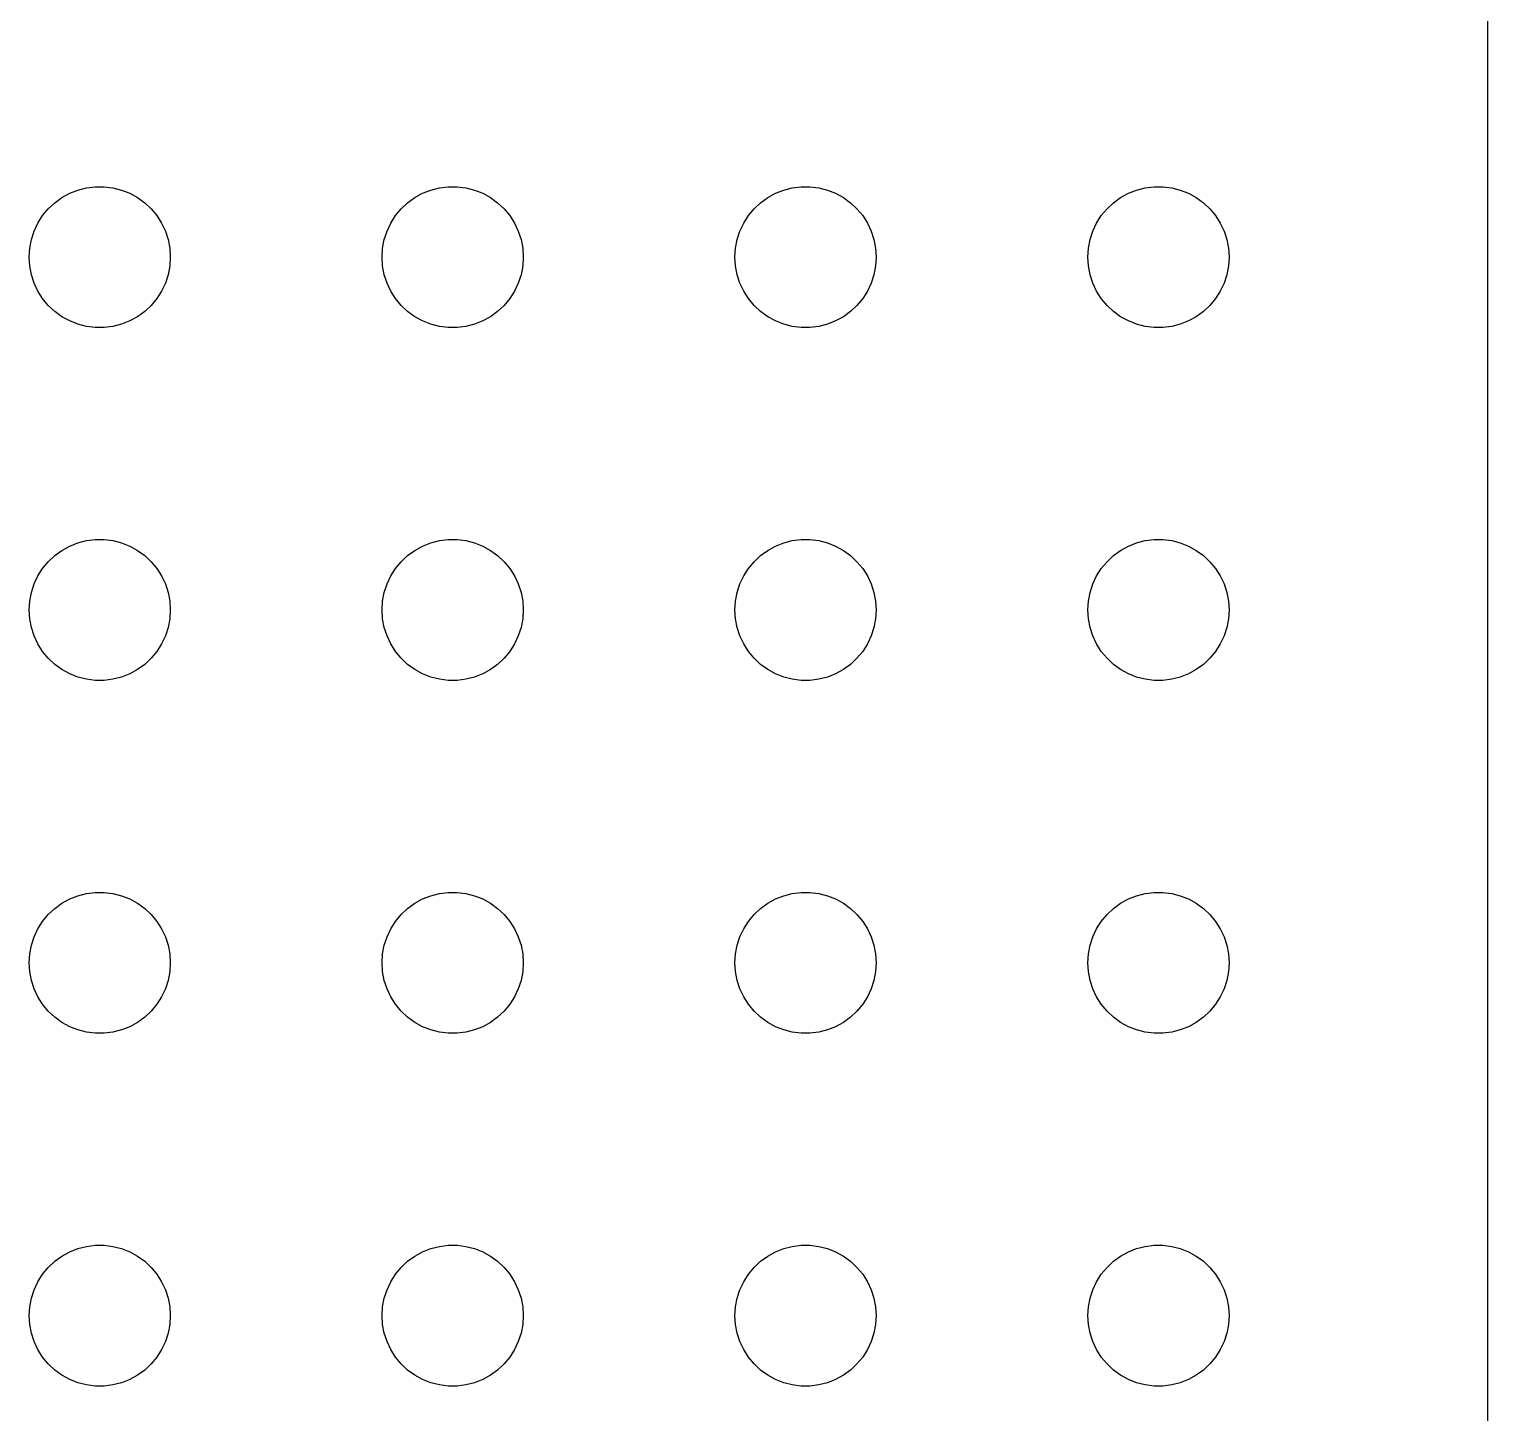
# Model space of a CAD drawing. Header units: metres. Extents: x -120 to 120, y -119 to 119.
# Drawn here: x 88.5 to 119.5, y -92.07 to -62.65 of the extents above; entities that cross this region are included whole.
import ezdxf

# ---------------------------------------------------------------- set-up
doc = ezdxf.new("R2010")
doc.units = ezdxf.units.M

msp = doc.modelspace()

# ---------------------------------------------------------------- linework, layer by layer
for p, q in [((119.5, -114.5), (119.5, 114.5)), ((89.5365, -66.0734), (89.7189, -66.0266)), ((89.7189, -66.0266), (89.9058, -66.003)), ((89.9058, -66.003), (90.0942, -66.003)), ((90.0942, -66.003), (90.2811, -66.0266)), ((90.2811, -66.0266), (90.4635, -66.0734)), ((97.0365, -66.0734), (97.2189, -66.0266)), ((97.2189, -66.0266), (97.4058, -66.003)), ((97.4058, -66.003), (97.5942, -66.003)), ((97.5942, -66.003), (97.7811, -66.0266)), ((97.7811, -66.0266), (97.9635, -66.0734)), ((104.536, -66.0734), (104.719, -66.0266)), ((104.719, -66.0266), (104.906, -66.003)), ((104.906, -66.003), (105.094, -66.003)), ((105.094, -66.003), (105.281, -66.0266)), ((105.281, -66.0266), (105.464, -66.0734)), ((112.036, -66.0734), (112.219, -66.0266)), ((112.219, -66.0266), (112.406, -66.003)), ((112.406, -66.003), (112.594, -66.003)), ((112.594, -66.003), (112.781, -66.0266)), ((112.781, -66.0266), (112.964, -66.0734)), ((89.0439, -66.3442), (89.1963, -66.2335)), ((89.1963, -66.2335), (89.3613, -66.1428)), ((89.3613, -66.1428), (89.5365, -66.0734)), ((90.4635, -66.0734), (90.6387, -66.1428)), ((90.6387, -66.1428), (90.8037, -66.2335)), ((90.8037, -66.2335), (90.9561, -66.3442)), ((96.5439, -66.3442), (96.6963, -66.2335)), ((96.6963, -66.2335), (96.8613, -66.1428)), ((96.8613, -66.1428), (97.0365, -66.0734)), ((97.9635, -66.0734), (98.1387, -66.1428)), ((98.1387, -66.1428), (98.3037, -66.2335)), ((98.3037, -66.2335), (98.4561, -66.3442)), ((104.044, -66.3442), (104.196, -66.2335)), ((104.196, -66.2335), (104.361, -66.1428)), ((104.361, -66.1428), (104.536, -66.0734)), ((105.464, -66.0734), (105.639, -66.1428)), ((105.639, -66.1428), (105.804, -66.2335)), ((105.804, -66.2335), (105.956, -66.3442)), ((111.544, -66.3442), (111.696, -66.2335)), ((111.696, -66.2335), (111.861, -66.1428)), ((111.861, -66.1428), (112.036, -66.0734)), ((112.964, -66.0734), (113.139, -66.1428)), ((113.139, -66.1428), (113.304, -66.2335)), ((113.304, -66.2335), (113.456, -66.3442)), ((88.6855, -66.7774), (88.7865, -66.6183)), ((88.7865, -66.6183), (88.9065, -66.4732)), ((88.9065, -66.4732), (89.0439, -66.3442)), ((90.9561, -66.3442), (91.0934, -66.4732)), ((91.0934, -66.4732), (91.2135, -66.6183)), ((91.2135, -66.6183), (91.3145, -66.7774)), ((96.1855, -66.7774), (96.2865, -66.6183)), ((96.2865, -66.6183), (96.4065, -66.4732)), ((96.4065, -66.4732), (96.5439, -66.3442)), ((98.4561, -66.3442), (98.5934, -66.4732)), ((98.5934, -66.4732), (98.7135, -66.6183)), ((98.7135, -66.6183), (98.8145, -66.7774)), ((103.686, -66.7774), (103.786, -66.6183)), ((103.786, -66.6183), (103.907, -66.4732)), ((103.907, -66.4732), (104.044, -66.3442)), ((105.956, -66.3442), (106.093, -66.4732)), ((106.093, -66.4732), (106.214, -66.6183)), ((106.214, -66.6183), (106.314, -66.7774)), ((111.186, -66.7774), (111.286, -66.6183)), ((111.286, -66.6183), (111.407, -66.4732)), ((111.407, -66.4732), (111.544, -66.3442)), ((113.456, -66.3442), (113.593, -66.4732)), ((113.593, -66.4732), (113.714, -66.6183)), ((113.714, -66.6183), (113.814, -66.7774)), ((88.5471, -67.127), (88.6053, -66.9478)), ((88.6053, -66.9478), (88.6855, -66.7774)), ((91.3145, -66.7774), (91.3947, -66.9478)), ((91.3947, -66.9478), (91.4529, -67.127)), ((96.0471, -67.127), (96.1053, -66.9478)), ((96.1053, -66.9478), (96.1855, -66.7774)), ((98.8145, -66.7774), (98.8947, -66.9478)), ((98.8947, -66.9478), (98.9529, -67.127)), ((103.547, -67.127), (103.605, -66.9478)), ((103.605, -66.9478), (103.686, -66.7774)), ((106.314, -66.7774), (106.395, -66.9478)), ((106.395, -66.9478), (106.453, -67.127)), ((111.047, -67.127), (111.105, -66.9478)), ((111.105, -66.9478), (111.186, -66.7774)), ((113.814, -66.7774), (113.895, -66.9478)), ((113.895, -66.9478), (113.953, -67.127)), ((88.5118, -67.312), (88.5471, -67.127)), ((91.4529, -67.127), (91.4882, -67.312)), ((96.0118, -67.312), (96.0471, -67.127)), ((98.9529, -67.127), (98.9882, -67.312)), ((103.512, -67.312), (103.547, -67.127)), ((106.453, -67.127), (106.488, -67.312)), ((111.012, -67.312), (111.047, -67.127)), ((113.953, -67.127), (113.988, -67.312)), ((88.5, -67.5), (88.5118, -67.312)), ((88.5118, -67.688), (88.5, -67.5)), ((91.4882, -67.312), (91.5, -67.5)), ((91.5, -67.5), (91.4882, -67.688)), ((96, -67.5), (96.0118, -67.312)), ((96.0118, -67.688), (96, -67.5)), ((98.9882, -67.312), (99, -67.5)), ((99, -67.5), (98.9882, -67.688)), ((103.5, -67.5), (103.512, -67.312)), ((103.512, -67.688), (103.5, -67.5)), ((106.488, -67.312), (106.5, -67.5)), ((106.5, -67.5), (106.488, -67.688)), ((111, -67.5), (111.012, -67.312)), ((111.012, -67.688), (111, -67.5)), ((113.988, -67.312), (114, -67.5)), ((114, -67.5), (113.988, -67.688)), ((88.5471, -67.873), (88.5118, -67.688)), ((88.6053, -68.0522), (88.5471, -67.873)), ((91.4529, -67.873), (91.3947, -68.0522)), ((91.4882, -67.688), (91.4529, -67.873)), ((96.0471, -67.873), (96.0118, -67.688)), ((96.1053, -68.0522), (96.0471, -67.873)), ((98.9529, -67.873), (98.8947, -68.0522)), ((98.9882, -67.688), (98.9529, -67.873)), ((103.547, -67.873), (103.512, -67.688)), ((103.605, -68.0522), (103.547, -67.873)), ((106.453, -67.873), (106.395, -68.0522)), ((106.488, -67.688), (106.453, -67.873)), ((111.047, -67.873), (111.012, -67.688)), ((111.105, -68.0522), (111.047, -67.873)), ((113.953, -67.873), (113.895, -68.0522)), ((113.988, -67.688), (113.953, -67.873)), ((88.6855, -68.2226), (88.6053, -68.0522)), ((91.3947, -68.0522), (91.3145, -68.2226)), ((96.1855, -68.2226), (96.1053, -68.0522)), ((98.8947, -68.0522), (98.8145, -68.2226)), ((103.686, -68.2226), (103.605, -68.0522)), ((106.395, -68.0522), (106.314, -68.2226)), ((111.186, -68.2226), (111.105, -68.0522)), ((113.895, -68.0522), (113.814, -68.2226)), ((88.7865, -68.3817), (88.6855, -68.2226)), ((88.9065, -68.5268), (88.7865, -68.3817)), ((91.2135, -68.3817), (91.0934, -68.5268)), ((91.3145, -68.2226), (91.2135, -68.3817)), ((96.2865, -68.3817), (96.1855, -68.2226)), ((96.4065, -68.5268), (96.2865, -68.3817)), ((98.7135, -68.3817), (98.5934, -68.5268)), ((98.8145, -68.2226), (98.7135, -68.3817)), ((103.786, -68.3817), (103.686, -68.2226)), ((103.907, -68.5268), (103.786, -68.3817)), ((106.214, -68.3817), (106.093, -68.5268)), ((106.314, -68.2226), (106.214, -68.3817)), ((111.286, -68.3817), (111.186, -68.2226)), ((111.407, -68.5268), (111.286, -68.3817)), ((113.714, -68.3817), (113.593, -68.5268)), ((113.814, -68.2226), (113.714, -68.3817)), ((89.0439, -68.6558), (88.9065, -68.5268)), ((89.1963, -68.7665), (89.0439, -68.6558)), ((89.3613, -68.8572), (89.1963, -68.7665)), ((90.8037, -68.7665), (90.6387, -68.8572)), ((90.9561, -68.6558), (90.8037, -68.7665)), ((91.0934, -68.5268), (90.9561, -68.6558)), ((96.5439, -68.6558), (96.4065, -68.5268)), ((96.6963, -68.7665), (96.5439, -68.6558)), ((96.8613, -68.8572), (96.6963, -68.7665)), ((98.3037, -68.7665), (98.1387, -68.8572)), ((98.4561, -68.6558), (98.3037, -68.7665)), ((98.5934, -68.5268), (98.4561, -68.6558)), ((104.044, -68.6558), (103.907, -68.5268)), ((104.196, -68.7665), (104.044, -68.6558)), ((104.361, -68.8572), (104.196, -68.7665)), ((105.804, -68.7665), (105.639, -68.8572)), ((105.956, -68.6558), (105.804, -68.7665)), ((106.093, -68.5268), (105.956, -68.6558)), ((111.544, -68.6558), (111.407, -68.5268)), ((111.696, -68.7665), (111.544, -68.6558)), ((111.861, -68.8572), (111.696, -68.7665)), ((113.304, -68.7665), (113.139, -68.8572)), ((113.456, -68.6558), (113.304, -68.7665)), ((113.593, -68.5268), (113.456, -68.6558)), ((89.5365, -68.9266), (89.3613, -68.8572)), ((89.7189, -68.9734), (89.5365, -68.9266)), ((89.9058, -68.997), (89.7189, -68.9734)), ((90.0942, -68.997), (89.9058, -68.997)), ((90.2811, -68.9734), (90.0942, -68.997)), ((90.4635, -68.9266), (90.2811, -68.9734)), ((90.6387, -68.8572), (90.4635, -68.9266)), ((97.0365, -68.9266), (96.8613, -68.8572)), ((97.2189, -68.9734), (97.0365, -68.9266)), ((97.4058, -68.997), (97.2189, -68.9734)), ((97.5942, -68.997), (97.4058, -68.997)), ((97.7811, -68.9734), (97.5942, -68.997)), ((97.9635, -68.9266), (97.7811, -68.9734)), ((98.1387, -68.8572), (97.9635, -68.9266)), ((104.536, -68.9266), (104.361, -68.8572)), ((104.719, -68.9734), (104.536, -68.9266)), ((104.906, -68.997), (104.719, -68.9734)), ((105.094, -68.997), (104.906, -68.997)), ((105.281, -68.9734), (105.094, -68.997)), ((105.464, -68.9266), (105.281, -68.9734)), ((105.639, -68.8572), (105.464, -68.9266)), ((112.036, -68.9266), (111.861, -68.8572)), ((112.219, -68.9734), (112.036, -68.9266)), ((112.406, -68.997), (112.219, -68.9734)), ((112.594, -68.997), (112.406, -68.997)), ((112.781, -68.9734), (112.594, -68.997)), ((112.964, -68.9266), (112.781, -68.9734)), ((113.139, -68.8572), (112.964, -68.9266)), ((89.0439, -73.8442), (89.1963, -73.7335)), ((89.1963, -73.7335), (89.3613, -73.6428)), ((89.3613, -73.6428), (89.5365, -73.5734)), ((89.5365, -73.5734), (89.7189, -73.5266)), ((89.7189, -73.5266), (89.9058, -73.503)), ((89.9058, -73.503), (90.0942, -73.503)), ((90.0942, -73.503), (90.2811, -73.5266)), ((90.2811, -73.5266), (90.4635, -73.5734)), ((90.4635, -73.5734), (90.6387, -73.6428)), ((90.6387, -73.6428), (90.8037, -73.7335)), ((90.8037, -73.7335), (90.9561, -73.8442)), ((96.5439, -73.8442), (96.6963, -73.7335)), ((96.6963, -73.7335), (96.8613, -73.6428)), ((96.8613, -73.6428), (97.0365, -73.5734)), ((97.0365, -73.5734), (97.2189, -73.5266)), ((97.2189, -73.5266), (97.4058, -73.503)), ((97.4058, -73.503), (97.5942, -73.503)), ((97.5942, -73.503), (97.7811, -73.5266)), ((97.7811, -73.5266), (97.9635, -73.5734)), ((97.9635, -73.5734), (98.1387, -73.6428)), ((98.1387, -73.6428), (98.3037, -73.7335)), ((98.3037, -73.7335), (98.4561, -73.8442)), ((104.044, -73.8442), (104.196, -73.7335)), ((104.196, -73.7335), (104.361, -73.6428)), ((104.361, -73.6428), (104.536, -73.5734)), ((104.536, -73.5734), (104.719, -73.5266)), ((104.719, -73.5266), (104.906, -73.503)), ((104.906, -73.503), (105.094, -73.503)), ((105.094, -73.503), (105.281, -73.5266)), ((105.281, -73.5266), (105.464, -73.5734)), ((105.464, -73.5734), (105.639, -73.6428)), ((105.639, -73.6428), (105.804, -73.7335)), ((105.804, -73.7335), (105.956, -73.8442)), ((111.544, -73.8442), (111.696, -73.7335)), ((111.696, -73.7335), (111.861, -73.6428)), ((111.861, -73.6428), (112.036, -73.5734)), ((112.036, -73.5734), (112.219, -73.5266)), ((112.219, -73.5266), (112.406, -73.503)), ((112.406, -73.503), (112.594, -73.503)), ((112.594, -73.503), (112.781, -73.5266)), ((112.781, -73.5266), (112.964, -73.5734)), ((112.964, -73.5734), (113.139, -73.6428)), ((113.139, -73.6428), (113.304, -73.7335)), ((113.304, -73.7335), (113.456, -73.8442)), ((88.7865, -74.1183), (88.9065, -73.9732)), ((88.9065, -73.9732), (89.0439, -73.8442)), ((90.9561, -73.8442), (91.0934, -73.9732)), ((91.0934, -73.9732), (91.2135, -74.1183)), ((96.2865, -74.1183), (96.4065, -73.9732)), ((96.4065, -73.9732), (96.5439, -73.8442)), ((98.4561, -73.8442), (98.5934, -73.9732)), ((98.5934, -73.9732), (98.7135, -74.1183)), ((103.786, -74.1183), (103.907, -73.9732)), ((103.907, -73.9732), (104.044, -73.8442)), ((105.956, -73.8442), (106.093, -73.9732)), ((106.093, -73.9732), (106.214, -74.1183)), ((111.286, -74.1183), (111.407, -73.9732)), ((111.407, -73.9732), (111.544, -73.8442)), ((113.456, -73.8442), (113.593, -73.9732)), ((113.593, -73.9732), (113.714, -74.1183)), ((88.6053, -74.4478), (88.6855, -74.2774)), ((88.6855, -74.2774), (88.7865, -74.1183)), ((91.2135, -74.1183), (91.3145, -74.2774)), ((91.3145, -74.2774), (91.3947, -74.4478)), ((96.1053, -74.4478), (96.1855, -74.2774)), ((96.1855, -74.2774), (96.2865, -74.1183)), ((98.7135, -74.1183), (98.8145, -74.2774)), ((98.8145, -74.2774), (98.8947, -74.4478)), ((103.605, -74.4478), (103.686, -74.2774)), ((103.686, -74.2774), (103.786, -74.1183)), ((106.214, -74.1183), (106.314, -74.2774)), ((106.314, -74.2774), (106.395, -74.4478)), ((111.105, -74.4478), (111.186, -74.2774)), ((111.186, -74.2774), (111.286, -74.1183)), ((113.714, -74.1183), (113.814, -74.2774)), ((113.814, -74.2774), (113.895, -74.4478)), ((88.5118, -74.812), (88.5471, -74.627)), ((88.5471, -74.627), (88.6053, -74.4478)), ((91.3947, -74.4478), (91.4529, -74.627)), ((91.4529, -74.627), (91.4882, -74.812)), ((96.0118, -74.812), (96.0471, -74.627)), ((96.0471, -74.627), (96.1053, -74.4478)), ((98.8947, -74.4478), (98.9529, -74.627)), ((98.9529, -74.627), (98.9882, -74.812)), ((103.512, -74.812), (103.547, -74.627)), ((103.547, -74.627), (103.605, -74.4478)), ((106.395, -74.4478), (106.453, -74.627)), ((106.453, -74.627), (106.488, -74.812)), ((111.012, -74.812), (111.047, -74.627)), ((111.047, -74.627), (111.105, -74.4478)), ((113.895, -74.4478), (113.953, -74.627)), ((113.953, -74.627), (113.988, -74.812)), ((88.5, -75), (88.5118, -74.812)), ((88.5118, -75.188), (88.5, -75)), ((91.4882, -74.812), (91.5, -75)), ((91.5, -75), (91.4882, -75.188)), ((96, -75), (96.0118, -74.812)), ((96.0118, -75.188), (96, -75)), ((98.9882, -74.812), (99, -75)), ((99, -75), (98.9882, -75.188)), ((103.5, -75), (103.512, -74.812)), ((103.512, -75.188), (103.5, -75)), ((106.488, -74.812), (106.5, -75)), ((106.5, -75), (106.488, -75.188)), ((111, -75), (111.012, -74.812)), ((111.012, -75.188), (111, -75)), ((113.988, -74.812), (114, -75)), ((114, -75), (113.988, -75.188)), ((88.5471, -75.373), (88.5118, -75.188)), ((91.4882, -75.188), (91.4529, -75.373)), ((96.0471, -75.373), (96.0118, -75.188)), ((98.9882, -75.188), (98.9529, -75.373)), ((103.547, -75.373), (103.512, -75.188)), ((106.488, -75.188), (106.453, -75.373)), ((111.047, -75.373), (111.012, -75.188)), ((113.988, -75.188), (113.953, -75.373)), ((88.6053, -75.5522), (88.5471, -75.373)), ((88.6855, -75.7226), (88.6053, -75.5522)), ((91.3947, -75.5522), (91.3145, -75.7226)), ((91.4529, -75.373), (91.3947, -75.5522)), ((96.1053, -75.5522), (96.0471, -75.373)), ((96.1855, -75.7226), (96.1053, -75.5522)), ((98.8947, -75.5522), (98.8145, -75.7226)), ((98.9529, -75.373), (98.8947, -75.5522)), ((103.605, -75.5522), (103.547, -75.373)), ((103.686, -75.7226), (103.605, -75.5522)), ((106.395, -75.5522), (106.314, -75.7226)), ((106.453, -75.373), (106.395, -75.5522)), ((111.105, -75.5522), (111.047, -75.373)), ((111.186, -75.7226), (111.105, -75.5522)), ((113.895, -75.5522), (113.814, -75.7226)), ((113.953, -75.373), (113.895, -75.5522)), ((88.7865, -75.8817), (88.6855, -75.7226)), ((88.9065, -76.0268), (88.7865, -75.8817)), ((91.2135, -75.8817), (91.0934, -76.0268)), ((91.3145, -75.7226), (91.2135, -75.8817)), ((96.2865, -75.8817), (96.1855, -75.7226)), ((96.4065, -76.0268), (96.2865, -75.8817)), ((98.7135, -75.8817), (98.5934, -76.0268)), ((98.8145, -75.7226), (98.7135, -75.8817)), ((103.786, -75.8817), (103.686, -75.7226)), ((103.907, -76.0268), (103.786, -75.8817)), ((106.214, -75.8817), (106.093, -76.0268)), ((106.314, -75.7226), (106.214, -75.8817)), ((111.286, -75.8817), (111.186, -75.7226)), ((111.407, -76.0268), (111.286, -75.8817)), ((113.714, -75.8817), (113.593, -76.0268)), ((113.814, -75.7226), (113.714, -75.8817)), ((89.0439, -76.1558), (88.9065, -76.0268)), ((89.1963, -76.2665), (89.0439, -76.1558)), ((90.9561, -76.1558), (90.8037, -76.2665)), ((91.0934, -76.0268), (90.9561, -76.1558)), ((96.5439, -76.1558), (96.4065, -76.0268)), ((96.6963, -76.2665), (96.5439, -76.1558)), ((98.4561, -76.1558), (98.3037, -76.2665)), ((98.5934, -76.0268), (98.4561, -76.1558)), ((104.044, -76.1558), (103.907, -76.0268)), ((104.196, -76.2665), (104.044, -76.1558)), ((105.956, -76.1558), (105.804, -76.2665)), ((106.093, -76.0268), (105.956, -76.1558)), ((111.544, -76.1558), (111.407, -76.0268)), ((111.696, -76.2665), (111.544, -76.1558)), ((113.456, -76.1558), (113.304, -76.2665)), ((113.593, -76.0268), (113.456, -76.1558)), ((89.3613, -76.3572), (89.1963, -76.2665)), ((89.5365, -76.4266), (89.3613, -76.3572)), ((89.7189, -76.4734), (89.5365, -76.4266)), ((89.9058, -76.497), (89.7189, -76.4734)), ((90.0942, -76.497), (89.9058, -76.497)), ((90.2811, -76.4734), (90.0942, -76.497)), ((90.4635, -76.4266), (90.2811, -76.4734)), ((90.6387, -76.3572), (90.4635, -76.4266)), ((90.8037, -76.2665), (90.6387, -76.3572)), ((96.8613, -76.3572), (96.6963, -76.2665)), ((97.0365, -76.4266), (96.8613, -76.3572)), ((97.2189, -76.4734), (97.0365, -76.4266)), ((97.4058, -76.497), (97.2189, -76.4734)), ((97.5942, -76.497), (97.4058, -76.497)), ((97.7811, -76.4734), (97.5942, -76.497)), ((97.9635, -76.4266), (97.7811, -76.4734)), ((98.1387, -76.3572), (97.9635, -76.4266)), ((98.3037, -76.2665), (98.1387, -76.3572)), ((104.361, -76.3572), (104.196, -76.2665)), ((104.536, -76.4266), (104.361, -76.3572)), ((104.719, -76.4734), (104.536, -76.4266)), ((104.906, -76.497), (104.719, -76.4734)), ((105.094, -76.497), (104.906, -76.497)), ((105.281, -76.4734), (105.094, -76.497)), ((105.464, -76.4266), (105.281, -76.4734)), ((105.639, -76.3572), (105.464, -76.4266)), ((105.804, -76.2665), (105.639, -76.3572)), ((111.861, -76.3572), (111.696, -76.2665)), ((112.036, -76.4266), (111.861, -76.3572)), ((112.219, -76.4734), (112.036, -76.4266)), ((112.406, -76.497), (112.219, -76.4734)), ((112.594, -76.497), (112.406, -76.497)), ((112.781, -76.4734), (112.594, -76.497)), ((112.964, -76.4266), (112.781, -76.4734)), ((113.139, -76.3572), (112.964, -76.4266)), ((113.304, -76.2665), (113.139, -76.3572)), ((89.1963, -81.2335), (89.3613, -81.1428)), ((89.3613, -81.1428), (89.5365, -81.0734)), ((89.5365, -81.0734), (89.7189, -81.0266)), ((89.7189, -81.0266), (89.9058, -81.003)), ((89.9058, -81.003), (90.0942, -81.003)), ((90.0942, -81.003), (90.2811, -81.0266)), ((90.2811, -81.0266), (90.4635, -81.0734)), ((90.4635, -81.0734), (90.6387, -81.1428)), ((90.6387, -81.1428), (90.8037, -81.2335)), ((96.6963, -81.2335), (96.8613, -81.1428)), ((96.8613, -81.1428), (97.0365, -81.0734)), ((97.0365, -81.0734), (97.2189, -81.0266)), ((97.2189, -81.0266), (97.4058, -81.003)), ((97.4058, -81.003), (97.5942, -81.003)), ((97.5942, -81.003), (97.7811, -81.0266)), ((97.7811, -81.0266), (97.9635, -81.0734)), ((97.9635, -81.0734), (98.1387, -81.1428)), ((98.1387, -81.1428), (98.3037, -81.2335)), ((104.196, -81.2335), (104.361, -81.1428)), ((104.361, -81.1428), (104.536, -81.0734)), ((104.536, -81.0734), (104.719, -81.0266)), ((104.719, -81.0266), (104.906, -81.003)), ((104.906, -81.003), (105.094, -81.003)), ((105.094, -81.003), (105.281, -81.0266)), ((105.281, -81.0266), (105.464, -81.0734)), ((105.464, -81.0734), (105.639, -81.1428)), ((105.639, -81.1428), (105.804, -81.2335)), ((111.696, -81.2335), (111.861, -81.1428)), ((111.861, -81.1428), (112.036, -81.0734)), ((112.036, -81.0734), (112.219, -81.0266)), ((112.219, -81.0266), (112.406, -81.003)), ((112.406, -81.003), (112.594, -81.003)), ((112.594, -81.003), (112.781, -81.0266)), ((112.781, -81.0266), (112.964, -81.0734)), ((112.964, -81.0734), (113.139, -81.1428)), ((113.139, -81.1428), (113.304, -81.2335)), ((88.7865, -81.6183), (88.9065, -81.4732)), ((88.9065, -81.4732), (89.0439, -81.3442)), ((89.0439, -81.3442), (89.1963, -81.2335)), ((90.8037, -81.2335), (90.9561, -81.3442)), ((90.9561, -81.3442), (91.0934, -81.4732)), ((91.0934, -81.4732), (91.2135, -81.6183)), ((96.2865, -81.6183), (96.4065, -81.4732)), ((96.4065, -81.4732), (96.5439, -81.3442)), ((96.5439, -81.3442), (96.6963, -81.2335)), ((98.3037, -81.2335), (98.4561, -81.3442)), ((98.4561, -81.3442), (98.5934, -81.4732)), ((98.5934, -81.4732), (98.7135, -81.6183)), ((103.786, -81.6183), (103.907, -81.4732)), ((103.907, -81.4732), (104.044, -81.3442)), ((104.044, -81.3442), (104.196, -81.2335)), ((105.804, -81.2335), (105.956, -81.3442)), ((105.956, -81.3442), (106.093, -81.4732)), ((106.093, -81.4732), (106.214, -81.6183)), ((111.286, -81.6183), (111.407, -81.4732)), ((111.407, -81.4732), (111.544, -81.3442)), ((111.544, -81.3442), (111.696, -81.2335)), ((113.304, -81.2335), (113.456, -81.3442)), ((113.456, -81.3442), (113.593, -81.4732)), ((113.593, -81.4732), (113.714, -81.6183)), ((88.6053, -81.9478), (88.6855, -81.7774)), ((88.6855, -81.7774), (88.7865, -81.6183)), ((91.2135, -81.6183), (91.3145, -81.7774)), ((91.3145, -81.7774), (91.3947, -81.9478)), ((96.1053, -81.9478), (96.1855, -81.7774)), ((96.1855, -81.7774), (96.2865, -81.6183)), ((98.7135, -81.6183), (98.8145, -81.7774)), ((98.8145, -81.7774), (98.8947, -81.9478)), ((103.605, -81.9478), (103.686, -81.7774)), ((103.686, -81.7774), (103.786, -81.6183)), ((106.214, -81.6183), (106.314, -81.7774)), ((106.314, -81.7774), (106.395, -81.9478)), ((111.105, -81.9478), (111.186, -81.7774)), ((111.186, -81.7774), (111.286, -81.6183)), ((113.714, -81.6183), (113.814, -81.7774)), ((113.814, -81.7774), (113.895, -81.9478)), ((88.5118, -82.312), (88.5471, -82.127)), ((88.5471, -82.127), (88.6053, -81.9478)), ((91.3947, -81.9478), (91.4529, -82.127)), ((91.4529, -82.127), (91.4882, -82.312)), ((96.0118, -82.312), (96.0471, -82.127)), ((96.0471, -82.127), (96.1053, -81.9478)), ((98.8947, -81.9478), (98.9529, -82.127)), ((98.9529, -82.127), (98.9882, -82.312)), ((103.512, -82.312), (103.547, -82.127)), ((103.547, -82.127), (103.605, -81.9478)), ((106.395, -81.9478), (106.453, -82.127)), ((106.453, -82.127), (106.488, -82.312)), ((111.012, -82.312), (111.047, -82.127)), ((111.047, -82.127), (111.105, -81.9478)), ((113.895, -81.9478), (113.953, -82.127)), ((113.953, -82.127), (113.988, -82.312)), ((88.5, -82.5), (88.5118, -82.312)), ((91.4882, -82.312), (91.5, -82.5)), ((96, -82.5), (96.0118, -82.312)), ((98.9882, -82.312), (99, -82.5)), ((103.5, -82.5), (103.512, -82.312)), ((106.488, -82.312), (106.5, -82.5)), ((111, -82.5), (111.012, -82.312)), ((113.988, -82.312), (114, -82.5)), ((88.5118, -82.688), (88.5, -82.5)), ((88.5471, -82.873), (88.5118, -82.688)), ((91.4882, -82.688), (91.4529, -82.873)), ((91.5, -82.5), (91.4882, -82.688)), ((96.0118, -82.688), (96, -82.5)), ((96.0471, -82.873), (96.0118, -82.688)), ((98.9882, -82.688), (98.9529, -82.873)), ((99, -82.5), (98.9882, -82.688)), ((103.512, -82.688), (103.5, -82.5)), ((103.547, -82.873), (103.512, -82.688)), ((106.488, -82.688), (106.453, -82.873)), ((106.5, -82.5), (106.488, -82.688)), ((111.012, -82.688), (111, -82.5)), ((111.047, -82.873), (111.012, -82.688)), ((113.988, -82.688), (113.953, -82.873)), ((114, -82.5), (113.988, -82.688)), ((88.6053, -83.0522), (88.5471, -82.873)), ((88.6855, -83.2226), (88.6053, -83.0522)), ((91.3947, -83.0522), (91.3145, -83.2226)), ((91.4529, -82.873), (91.3947, -83.0522)), ((96.1053, -83.0522), (96.0471, -82.873)), ((96.1855, -83.2226), (96.1053, -83.0522)), ((98.8947, -83.0522), (98.8145, -83.2226)), ((98.9529, -82.873), (98.8947, -83.0522)), ((103.605, -83.0522), (103.547, -82.873)), ((103.686, -83.2226), (103.605, -83.0522)), ((106.395, -83.0522), (106.314, -83.2226)), ((106.453, -82.873), (106.395, -83.0522)), ((111.105, -83.0522), (111.047, -82.873)), ((111.186, -83.2226), (111.105, -83.0522)), ((113.895, -83.0522), (113.814, -83.2226)), ((113.953, -82.873), (113.895, -83.0522)), ((88.7865, -83.3817), (88.6855, -83.2226)), ((88.9065, -83.5268), (88.7865, -83.3817)), ((91.2135, -83.3817), (91.0934, -83.5268)), ((91.3145, -83.2226), (91.2135, -83.3817)), ((96.2865, -83.3817), (96.1855, -83.2226)), ((96.4065, -83.5268), (96.2865, -83.3817)), ((98.7135, -83.3817), (98.5934, -83.5268)), ((98.8145, -83.2226), (98.7135, -83.3817)), ((103.786, -83.3817), (103.686, -83.2226)), ((103.907, -83.5268), (103.786, -83.3817)), ((106.214, -83.3817), (106.093, -83.5268)), ((106.314, -83.2226), (106.214, -83.3817)), ((111.286, -83.3817), (111.186, -83.2226)), ((111.407, -83.5268), (111.286, -83.3817)), ((113.714, -83.3817), (113.593, -83.5268)), ((113.814, -83.2226), (113.714, -83.3817)), ((89.0439, -83.6558), (88.9065, -83.5268)), ((89.1963, -83.7665), (89.0439, -83.6558)), ((90.9561, -83.6558), (90.8037, -83.7665)), ((91.0934, -83.5268), (90.9561, -83.6558)), ((96.5439, -83.6558), (96.4065, -83.5268)), ((96.6963, -83.7665), (96.5439, -83.6558)), ((98.4561, -83.6558), (98.3037, -83.7665)), ((98.5934, -83.5268), (98.4561, -83.6558)), ((104.044, -83.6558), (103.907, -83.5268)), ((104.196, -83.7665), (104.044, -83.6558)), ((105.956, -83.6558), (105.804, -83.7665)), ((106.093, -83.5268), (105.956, -83.6558)), ((111.544, -83.6558), (111.407, -83.5268)), ((111.696, -83.7665), (111.544, -83.6558)), ((113.456, -83.6558), (113.304, -83.7665)), ((113.593, -83.5268), (113.456, -83.6558)), ((89.3613, -83.8572), (89.1963, -83.7665)), ((89.5365, -83.9266), (89.3613, -83.8572)), ((89.7189, -83.9734), (89.5365, -83.9266)), ((89.9058, -83.997), (89.7189, -83.9734)), ((90.0942, -83.997), (89.9058, -83.997)), ((90.2811, -83.9734), (90.0942, -83.997)), ((90.4635, -83.9266), (90.2811, -83.9734)), ((90.6387, -83.8572), (90.4635, -83.9266)), ((90.8037, -83.7665), (90.6387, -83.8572)), ((96.8613, -83.8572), (96.6963, -83.7665)), ((97.0365, -83.9266), (96.8613, -83.8572)), ((97.2189, -83.9734), (97.0365, -83.9266)), ((97.4058, -83.997), (97.2189, -83.9734)), ((97.5942, -83.997), (97.4058, -83.997)), ((97.7811, -83.9734), (97.5942, -83.997)), ((97.9635, -83.9266), (97.7811, -83.9734)), ((98.1387, -83.8572), (97.9635, -83.9266)), ((98.3037, -83.7665), (98.1387, -83.8572)), ((104.361, -83.8572), (104.196, -83.7665)), ((104.536, -83.9266), (104.361, -83.8572)), ((104.719, -83.9734), (104.536, -83.9266)), ((104.906, -83.997), (104.719, -83.9734)), ((105.094, -83.997), (104.906, -83.997)), ((105.281, -83.9734), (105.094, -83.997)), ((105.464, -83.9266), (105.281, -83.9734)), ((105.639, -83.8572), (105.464, -83.9266)), ((105.804, -83.7665), (105.639, -83.8572)), ((111.861, -83.8572), (111.696, -83.7665)), ((112.036, -83.9266), (111.861, -83.8572)), ((112.219, -83.9734), (112.036, -83.9266)), ((112.406, -83.997), (112.219, -83.9734)), ((112.594, -83.997), (112.406, -83.997)), ((112.781, -83.9734), (112.594, -83.997)), ((112.964, -83.9266), (112.781, -83.9734)), ((113.139, -83.8572), (112.964, -83.9266)), ((113.304, -83.7665), (113.139, -83.8572)), ((89.1963, -88.7335), (89.3613, -88.6428)), ((89.3613, -88.6428), (89.5365, -88.5734)), ((89.5365, -88.5734), (89.7189, -88.5266)), ((89.7189, -88.5266), (89.9058, -88.503)), ((89.9058, -88.503), (90.0942, -88.503)), ((90.0942, -88.503), (90.2811, -88.5266)), ((90.2811, -88.5266), (90.4635, -88.5734)), ((90.4635, -88.5734), (90.6387, -88.6428)), ((90.6387, -88.6428), (90.8037, -88.7335)), ((96.6963, -88.7335), (96.8613, -88.6428)), ((96.8613, -88.6428), (97.0365, -88.5734)), ((97.0365, -88.5734), (97.2189, -88.5266)), ((97.2189, -88.5266), (97.4058, -88.503)), ((97.4058, -88.503), (97.5942, -88.503)), ((97.5942, -88.503), (97.7811, -88.5266)), ((97.7811, -88.5266), (97.9635, -88.5734)), ((97.9635, -88.5734), (98.1387, -88.6428)), ((98.1387, -88.6428), (98.3037, -88.7335)), ((104.196, -88.7335), (104.361, -88.6428)), ((104.361, -88.6428), (104.536, -88.5734)), ((104.536, -88.5734), (104.719, -88.5266)), ((104.719, -88.5266), (104.906, -88.503)), ((104.906, -88.503), (105.094, -88.503)), ((105.094, -88.503), (105.281, -88.5266)), ((105.281, -88.5266), (105.464, -88.5734)), ((105.464, -88.5734), (105.639, -88.6428)), ((105.639, -88.6428), (105.804, -88.7335)), ((111.696, -88.7335), (111.861, -88.6428)), ((111.861, -88.6428), (112.036, -88.5734)), ((112.036, -88.5734), (112.219, -88.5266)), ((112.219, -88.5266), (112.406, -88.503)), ((112.406, -88.503), (112.594, -88.503)), ((112.594, -88.503), (112.781, -88.5266)), ((112.781, -88.5266), (112.964, -88.5734)), ((112.964, -88.5734), (113.139, -88.6428)), ((113.139, -88.6428), (113.304, -88.7335)), ((88.9065, -88.9732), (89.0439, -88.8442)), ((89.0439, -88.8442), (89.1963, -88.7335)), ((90.8037, -88.7335), (90.9561, -88.8442)), ((90.9561, -88.8442), (91.0934, -88.9732)), ((96.4065, -88.9732), (96.5439, -88.8442)), ((96.5439, -88.8442), (96.6963, -88.7335)), ((98.3037, -88.7335), (98.4561, -88.8442)), ((98.4561, -88.8442), (98.5934, -88.9732)), ((103.907, -88.9732), (104.044, -88.8442)), ((104.044, -88.8442), (104.196, -88.7335)), ((105.804, -88.7335), (105.956, -88.8442)), ((105.956, -88.8442), (106.093, -88.9732)), ((111.407, -88.9732), (111.544, -88.8442)), ((111.544, -88.8442), (111.696, -88.7335)), ((113.304, -88.7335), (113.456, -88.8442)), ((113.456, -88.8442), (113.593, -88.9732)), ((88.6053, -89.4478), (88.6855, -89.2774)), ((88.6855, -89.2774), (88.7865, -89.1183)), ((88.7865, -89.1183), (88.9065, -88.9732)), ((91.0934, -88.9732), (91.2135, -89.1183)), ((91.2135, -89.1183), (91.3145, -89.2774)), ((91.3145, -89.2774), (91.3947, -89.4478)), ((96.1053, -89.4478), (96.1855, -89.2774)), ((96.1855, -89.2774), (96.2865, -89.1183)), ((96.2865, -89.1183), (96.4065, -88.9732)), ((98.5934, -88.9732), (98.7135, -89.1183)), ((98.7135, -89.1183), (98.8145, -89.2774)), ((98.8145, -89.2774), (98.8947, -89.4478)), ((103.605, -89.4478), (103.686, -89.2774)), ((103.686, -89.2774), (103.786, -89.1183)), ((103.786, -89.1183), (103.907, -88.9732)), ((106.093, -88.9732), (106.214, -89.1183)), ((106.214, -89.1183), (106.314, -89.2774)), ((106.314, -89.2774), (106.395, -89.4478)), ((111.105, -89.4478), (111.186, -89.2774)), ((111.186, -89.2774), (111.286, -89.1183)), ((111.286, -89.1183), (111.407, -88.9732)), ((113.593, -88.9732), (113.714, -89.1183)), ((113.714, -89.1183), (113.814, -89.2774)), ((113.814, -89.2774), (113.895, -89.4478)), ((88.5471, -89.627), (88.6053, -89.4478)), ((91.3947, -89.4478), (91.4529, -89.627)), ((96.0471, -89.627), (96.1053, -89.4478)), ((98.8947, -89.4478), (98.9529, -89.627)), ((103.547, -89.627), (103.605, -89.4478)), ((106.395, -89.4478), (106.453, -89.627)), ((111.047, -89.627), (111.105, -89.4478)), ((113.895, -89.4478), (113.953, -89.627)), ((88.5, -90), (88.5118, -89.812)), ((88.5118, -89.812), (88.5471, -89.627)), ((91.4529, -89.627), (91.4882, -89.812)), ((91.4882, -89.812), (91.5, -90)), ((96, -90), (96.0118, -89.812)), ((96.0118, -89.812), (96.0471, -89.627)), ((98.9529, -89.627), (98.9882, -89.812)), ((98.9882, -89.812), (99, -90)), ((103.5, -90), (103.512, -89.812)), ((103.512, -89.812), (103.547, -89.627)), ((106.453, -89.627), (106.488, -89.812)), ((106.488, -89.812), (106.5, -90)), ((111, -90), (111.012, -89.812)), ((111.012, -89.812), (111.047, -89.627)), ((113.953, -89.627), (113.988, -89.812)), ((113.988, -89.812), (114, -90)), ((88.5118, -90.188), (88.5, -90)), ((88.5471, -90.373), (88.5118, -90.188)), ((91.4882, -90.188), (91.4529, -90.373)), ((91.5, -90), (91.4882, -90.188)), ((96.0118, -90.188), (96, -90)), ((96.0471, -90.373), (96.0118, -90.188)), ((98.9882, -90.188), (98.9529, -90.373)), ((99, -90), (98.9882, -90.188)), ((103.512, -90.188), (103.5, -90)), ((103.547, -90.373), (103.512, -90.188)), ((106.488, -90.188), (106.453, -90.373)), ((106.5, -90), (106.488, -90.188)), ((111.012, -90.188), (111, -90)), ((111.047, -90.373), (111.012, -90.188)), ((113.988, -90.188), (113.953, -90.373)), ((114, -90), (113.988, -90.188)), ((88.6053, -90.5522), (88.5471, -90.373)), ((91.4529, -90.373), (91.3947, -90.5522)), ((96.1053, -90.5522), (96.0471, -90.373)), ((98.9529, -90.373), (98.8947, -90.5522)), ((103.605, -90.5522), (103.547, -90.373)), ((106.453, -90.373), (106.395, -90.5522)), ((111.105, -90.5522), (111.047, -90.373)), ((113.953, -90.373), (113.895, -90.5522)), ((88.6855, -90.7226), (88.6053, -90.5522)), ((88.7865, -90.8817), (88.6855, -90.7226)), ((91.3145, -90.7226), (91.2135, -90.8817)), ((91.3947, -90.5522), (91.3145, -90.7226)), ((96.1855, -90.7226), (96.1053, -90.5522)), ((96.2865, -90.8817), (96.1855, -90.7226)), ((98.8145, -90.7226), (98.7135, -90.8817)), ((98.8947, -90.5522), (98.8145, -90.7226)), ((103.686, -90.7226), (103.605, -90.5522)), ((103.786, -90.8817), (103.686, -90.7226)), ((106.314, -90.7226), (106.214, -90.8817)), ((106.395, -90.5522), (106.314, -90.7226)), ((111.186, -90.7226), (111.105, -90.5522)), ((111.286, -90.8817), (111.186, -90.7226)), ((113.814, -90.7226), (113.714, -90.8817)), ((113.895, -90.5522), (113.814, -90.7226)), ((88.9065, -91.0268), (88.7865, -90.8817)), ((89.0439, -91.1558), (88.9065, -91.0268)), ((91.0934, -91.0268), (90.9561, -91.1558)), ((91.2135, -90.8817), (91.0934, -91.0268)), ((96.4065, -91.0268), (96.2865, -90.8817)), ((96.5439, -91.1558), (96.4065, -91.0268)), ((98.5934, -91.0268), (98.4561, -91.1558)), ((98.7135, -90.8817), (98.5934, -91.0268)), ((103.907, -91.0268), (103.786, -90.8817)), ((104.044, -91.1558), (103.907, -91.0268)), ((106.093, -91.0268), (105.956, -91.1558)), ((106.214, -90.8817), (106.093, -91.0268)), ((111.407, -91.0268), (111.286, -90.8817)), ((111.544, -91.1558), (111.407, -91.0268)), ((113.593, -91.0268), (113.456, -91.1558)), ((113.714, -90.8817), (113.593, -91.0268)), ((89.1963, -91.2665), (89.0439, -91.1558)), ((89.3613, -91.3572), (89.1963, -91.2665)), ((89.5365, -91.4266), (89.3613, -91.3572)), ((89.7189, -91.4734), (89.5365, -91.4266)), ((90.4635, -91.4266), (90.2811, -91.4734)), ((90.6387, -91.3572), (90.4635, -91.4266)), ((90.8037, -91.2665), (90.6387, -91.3572)), ((90.9561, -91.1558), (90.8037, -91.2665)), ((96.6963, -91.2665), (96.5439, -91.1558)), ((96.8613, -91.3572), (96.6963, -91.2665)), ((97.0365, -91.4266), (96.8613, -91.3572)), ((97.2189, -91.4734), (97.0365, -91.4266)), ((97.9635, -91.4266), (97.7811, -91.4734)), ((98.1387, -91.3572), (97.9635, -91.4266)), ((98.3037, -91.2665), (98.1387, -91.3572)), ((98.4561, -91.1558), (98.3037, -91.2665)), ((104.196, -91.2665), (104.044, -91.1558)), ((104.361, -91.3572), (104.196, -91.2665)), ((104.536, -91.4266), (104.361, -91.3572)), ((104.719, -91.4734), (104.536, -91.4266)), ((105.464, -91.4266), (105.281, -91.4734)), ((105.639, -91.3572), (105.464, -91.4266)), ((105.804, -91.2665), (105.639, -91.3572)), ((105.956, -91.1558), (105.804, -91.2665)), ((111.696, -91.2665), (111.544, -91.1558)), ((111.861, -91.3572), (111.696, -91.2665)), ((112.036, -91.4266), (111.861, -91.3572)), ((112.219, -91.4734), (112.036, -91.4266)), ((112.964, -91.4266), (112.781, -91.4734)), ((113.139, -91.3572), (112.964, -91.4266)), ((113.304, -91.2665), (113.139, -91.3572)), ((113.456, -91.1558), (113.304, -91.2665)), ((89.9058, -91.497), (89.7189, -91.4734)), ((90.0942, -91.497), (89.9058, -91.497)), ((90.2811, -91.4734), (90.0942, -91.497)), ((97.4058, -91.497), (97.2189, -91.4734)), ((97.5942, -91.497), (97.4058, -91.497)), ((97.7811, -91.4734), (97.5942, -91.497)), ((104.906, -91.497), (104.719, -91.4734)), ((105.094, -91.497), (104.906, -91.497)), ((105.281, -91.4734), (105.094, -91.497)), ((112.406, -91.497), (112.219, -91.4734)), ((112.594, -91.497), (112.406, -91.497)), ((112.781, -91.4734), (112.594, -91.497))]:
    msp.add_line(p, q)

doc.saveas('drawing.dxf')
